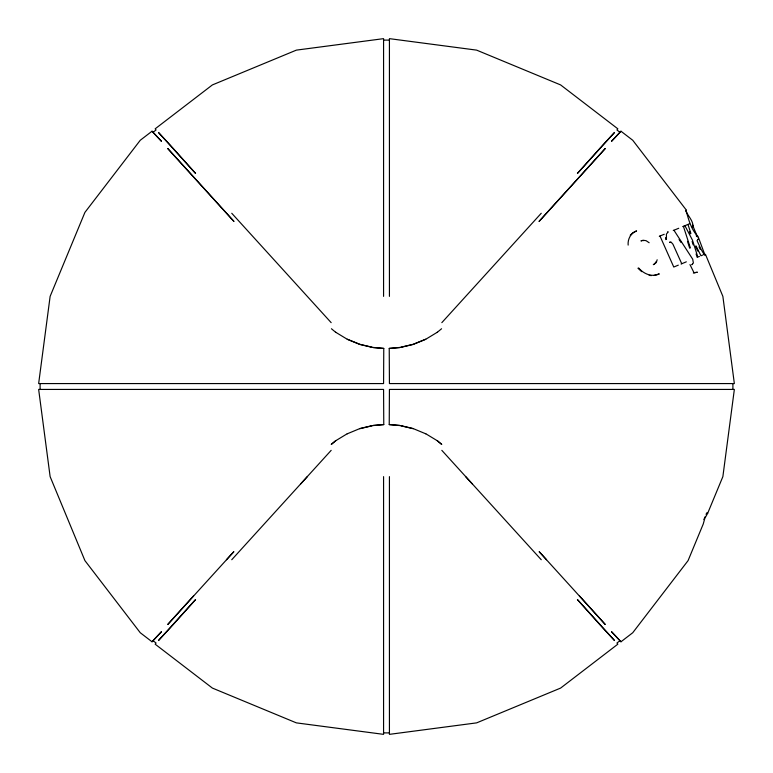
<?xml version="1.0" encoding="UTF-8"?>
<svg xmlns="http://www.w3.org/2000/svg" width="773" height="773" viewBox="0 0 773 773"><rect width="100%" height="100%" fill="white"/><g stroke="black" fill="none" stroke-linecap="round" stroke-linejoin="round"><path stroke-width="1.16" d="M347.241 339.192L359.793 344.294L372.982 347.415L383.766 348.42L383.572 383.572L38.65 383.572L50.129 296.368L84.924 212.382L140.261 140.261L152.03 131.226L161.315 141.15L152.03 131.226M413.207 428.706L400.018 425.585L389.234 424.58L389.428 389.428L734.35 389.428L722.871 476.632L707.71 513.214L704.821 518.345L703.237 524.026L688.076 560.618L632.739 632.739L620.97 641.774L611.685 631.85L620.97 641.774M628.149 245.099C627.57 239.118 630.826 233.011 636.594 230.885L632.701 232.934L630.237 235.253M692.434 227.446L692.569 225.117L697.439 236.896L696.183 235.726M693.11 227.165C693.226 220.179 688.086 216.614 685.796 210.565M657.156 259.776L656.258 262.607L653.32 264.646L653.997 264.366M703.874 519.591L705.053 516.799M706.068 514.383L706.425 513.523M656.2 261.612L654.625 263.902M152.03 641.774L161.315 631.85L152.03 641.774L140.261 632.739L84.924 560.618L50.129 476.632L38.65 389.428L383.572 389.428L383.766 424.58L372.982 425.585L359.793 428.706M620.97 131.226L611.685 141.15L620.97 131.226L632.739 140.261L686.472 210.285L686.153 210.855C688.646 219.899 691.284 229.803 698.116 236.615L704.918 254.945M686.366 210.275L686.443 212.275M171.867 626.072L195.579 599.568L158.475 640.537L171.075 626.961M601.133 146.928L577.421 173.432L614.525 132.463L601.925 146.039M193.588 595.906L167.751 624.468L233.861 551.671L226.441 559.729M300.794 483.83L307.499 476.439M541.245 213.271L441.827 322.65M231.755 559.729L331.173 450.35M697.575 239.475L698.251 239.195L697.033 240.635L700.918 249.022L703.169 252.916L705.594 254.665L722.871 296.368L734.35 383.572L389.428 383.572L389.234 348.42L400.018 347.415L413.207 344.294L425.759 339.192M441.567 328.747L437.189 332.4M692.463 264.231L691.845 264.772L693.391 262.984L692.695 259.187L673.94 230.248M335.811 440.6L331.24 444.446L335.617 440.794L347.425 433.624M152.919 132.386L156.059 129.98L155.17 128.82L212.382 84.924L296.368 50.129L383.572 38.65L383.572 296.368M620.081 640.614L616.941 643.02L617.83 644.18L560.618 688.076L476.632 722.871L389.428 734.35L389.428 476.632M437.383 332.206L425.575 339.376L413.014 344.487L400.926 347.338M641.629 240.664L640.952 240.944L643.078 240.268L646.073 240.674L649.146 242.741M667.524 232.084L668.201 231.803L666.423 234.113L666.461 239.33M659.311 236.306L664.22 234.277M673.264 230.528L678.733 228.267M682.733 226.605L686.666 224.982M687.303 224.711L689.593 223.764M678.317 265.149L673.766 267.033L659.987 236.036M681.071 264.008L686.318 261.834M699.43 256.404L697.845 257.061L692.434 240.084L684.936 225.697M702.667 255.061L700.956 255.776L696.077 245.969L695.4 246.249L697.845 251.148M696.676 272.444L697.352 272.164L694.009 272.724L689.96 264.579M347.241 433.808L359.986 428.513L372.074 425.662M653.755 275.507L659.292 273.893C651.9 277.517 643.551 273.816 638.614 267.941M693.333 273.004L695.565 272.627M389.234 348.42L399.825 347.599M373.175 425.401L383.766 424.58M383.572 40.109L389.428 40.109M383.572 732.891L389.428 732.891M642.402 240.548L643.89 240.548M670.336 242.297L669.544 242.268L671.012 242.017L672.954 244.229L681.747 263.728M373.175 347.599L383.766 348.42M389.234 424.58L399.825 425.401M649.165 275.352L651.426 275.613M704.628 254.588L705.517 254.752M372.074 347.338L359.986 344.487L347.425 339.376L335.617 332.206M400.926 425.662L413.014 428.513L425.759 433.808M706.735 512.799L707.71 513.214M425.575 433.624L437.383 440.794L441.76 444.446L437.189 440.6M703.459 254.356L704.3 254.935M620.081 132.386L616.941 129.98L617.83 128.82L560.618 84.924L476.632 50.129L389.428 38.65L389.428 296.368M152.919 640.614L156.059 643.02L155.17 644.18L212.382 688.076L296.368 722.871L383.572 734.35L383.572 476.632M641.687 271.652L637.938 268.221M335.811 332.4L331.433 328.747M331.173 322.65L231.755 213.271M441.827 450.35L541.245 559.729M546.559 559.729L539.139 551.671L605.249 624.468L579.412 595.906M171.075 146.039L158.475 132.463L195.579 173.432L171.867 146.928M465.501 476.439L472.206 483.83M601.925 626.961L614.525 640.537L577.421 599.568L601.133 626.072M679.081 239.514L681.023 242.5M699.014 246.809L700.241 249.293M683.409 226.325L690.357 247.891M687.98 224.431L690.888 233.465L690.212 233.746L689.487 231.485M687.487 241.311L689.68 248.172M692.115 241.495L693.197 244.886M696.087 253.95L697.169 257.341M665.64 237.572L665.785 239.611M732.901 383.572L732.901 389.428M40.099 383.572L40.099 389.428M605.249 148.532L539.139 221.329L605.249 148.532M233.861 221.329L167.751 148.532L233.861 221.329"/></g></svg>
